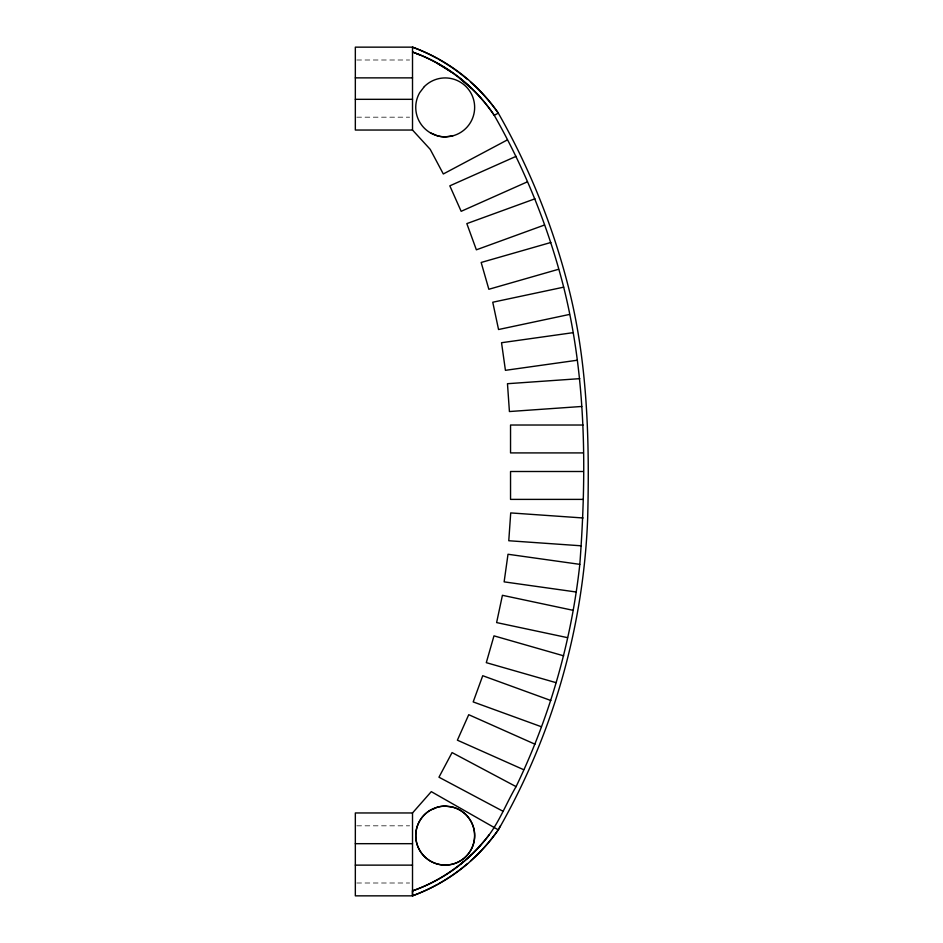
<?xml version="1.0" encoding="UTF-8"?>
<svg xmlns="http://www.w3.org/2000/svg" width="943" height="943" viewBox="0 0 943 943"><rect width="100%" height="100%" fill="white"/><g stroke="black" fill="none" stroke-linecap="round" stroke-linejoin="round"><path stroke-width="0.71" stroke-dasharray="4.71 3.54" d="M356.808 59.998L409.592 59.998M356.808 117.18L409.592 117.18M356.808 825.82L409.592 825.82M356.808 883.002L409.592 883.002"/><path stroke-width="1.41" d="M489.134 834.803A174.314 167.512 52.9 0 1 412.468 890.876C439.815 881.281 464.64 863.941 483.488 841.793C497.963 825.785 505.259 805.004 516.08 786.627C549.757 716.821 571.387 641.393 579.815 564.35C586.711 471.889 586.334 377.613 563.678 287.167C548.343 227.074 524.956 169.186 494.238 115.305C474.529 86.332 445.509 63.865 412.515 52.054A174.337 167.512 -52.3 0 1 494.238 115.305L498.317 113.136C529.2 167.347 552.716 225.589 568.158 286.047C587.713 361.794 589.611 440.369 587.666 518.143C583.599 627.295 552.704 735.127 498.317 829.864A183.355 183.355 0 0 1 470.474 860.994M498.317 829.864L431.293 791.637L412.515 812.96L355.334 812.96L355.334 895.85L412.515 895.85L421.026 892.443A190.18 183.355 52.4 0 0 498.269 829.781L500.474 825.785M478.785 847.062L480.718 844.881M507.334 139.929L443.316 173.972L430.22 149.348L412.515 130.04L412.515 47.15L355.334 47.15L355.334 130.04L412.515 130.04M516.069 156.349L449.823 185.842L461.162 211.315L527.408 181.822M534.964 198.808L466.832 223.609L476.368 249.812L544.512 225.012M550.865 242.481L481.166 262.472L488.851 289.277L558.551 269.285M563.678 287.167L492.753 302.231L498.552 329.52L569.478 314.443M573.344 332.631L501.535 342.722L505.424 370.328L577.222 360.238M452.817 135.827L448.762 136.358A21.654 21.654 0 0 1 434.24 134.448L430.468 132.88M579.815 378.65L507.475 383.707L509.42 411.537L581.76 406.468M355.334 77.868L412.515 77.868M355.334 99.321L412.515 99.321M583.057 425.022L510.54 425.022L510.54 452.911L583.057 452.911M583.057 471.5L510.54 471.5L510.54 499.389L583.057 499.389M355.334 843.679L412.515 843.679M355.334 865.132L412.515 865.132M583.057 517.978L510.717 512.921L508.772 540.74L581.112 545.797M579.815 564.35L508.006 554.26L504.128 581.866L575.925 591.968M573.344 610.369L502.419 595.304L496.619 622.58L567.545 637.657M563.678 655.833L493.979 635.853L486.293 662.658L555.993 682.649M550.865 700.519L482.733 675.718L473.186 701.922L541.329 726.723M416.594 53.633L419.317 54.694M534.964 744.192L468.73 714.7L457.39 740.184L523.624 769.677M516.08 786.627L452.062 752.585L438.966 777.209L502.984 811.251M437.693 63.57L451.32 72.045M459.512 78.139L470.557 87.664M478.785 95.938L480.718 98.119M412.468 890.876L412.515 895.85A183.355 183.355 0 0 0 437.458 884.381M412.515 812.96L412.515 895.85M467.516 863.564A183.355 183.355 0 0 1 438.589 883.744M470.581 855.36A167.512 167.512 0 0 1 466.266 859.285M462.93 862.126A167.512 167.512 0 0 1 460.667 863.977M437.458 58.619A183.355 183.355 0 0 0 412.515 47.15A190.191 183.355 -52.4 0 1 498.317 113.136A183.355 183.355 0 0 0 470.474 82.006M438.589 59.256A183.355 183.355 0 0 1 467.516 79.436M424.374 86.556L419.694 92.662A29.445 29.445 0 0 0 442.632 136.723A29.445 29.445 0 0 0 472.867 97.306A29.445 29.445 0 0 0 424.374 86.556M434.251 808.552L430.479 810.108A29.445 29.445 0 0 0 424.374 856.444A29.445 29.445 0 0 0 470.71 850.338A29.445 29.445 0 0 0 452.829 807.173L448.774 806.642A21.654 21.654 0 0 0 434.251 808.552M430.468 861.124A29.445 29.445 0 0 0 474.647 835.616A29.445 29.445 0 0 0 430.468 810.12A29.445 29.445 0 0 0 430.468 861.124"/></g></svg>
